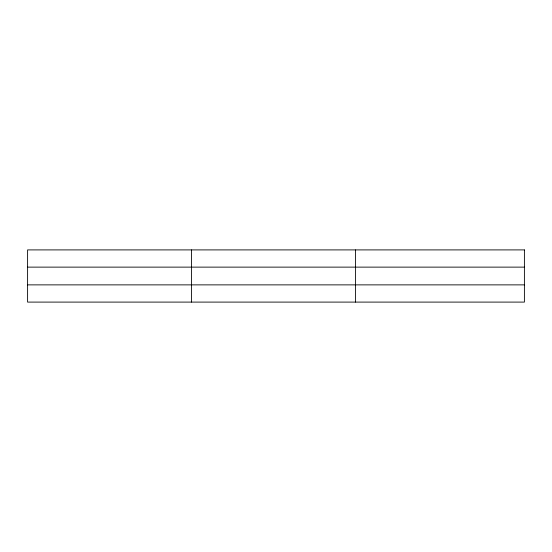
<?xml version="1.0" encoding="UTF-8"?>
<svg xmlns="http://www.w3.org/2000/svg" width="552" height="552" viewBox="0 0 552 552"><rect width="100%" height="100%" fill="white"/><g stroke="black" fill="none" stroke-linecap="round" stroke-linejoin="round"><path stroke-width="0.83" d="M191.544 302.096L191.544 249.904M355.488 302.096L355.488 249.904M27.6 267.127L524.4 267.127M27.6 284.873L524.4 284.873M524.4 249.904L524.4 302.096L27.6 302.096L27.6 249.904L524.4 249.904"/></g></svg>
